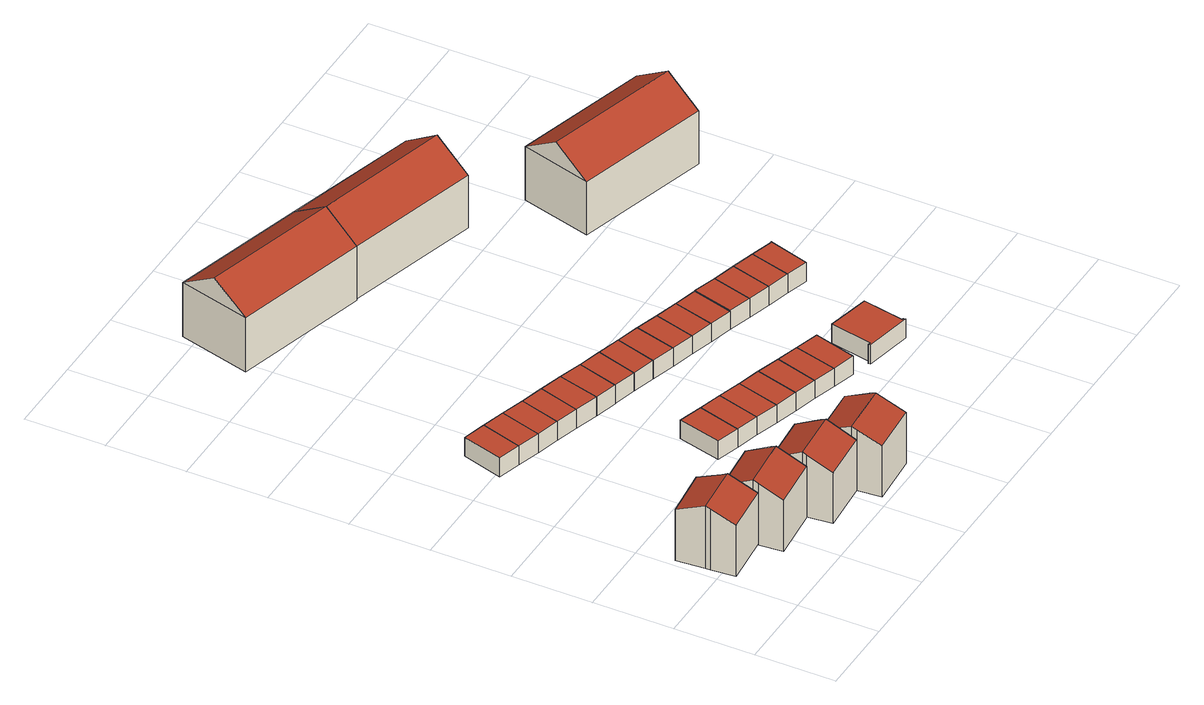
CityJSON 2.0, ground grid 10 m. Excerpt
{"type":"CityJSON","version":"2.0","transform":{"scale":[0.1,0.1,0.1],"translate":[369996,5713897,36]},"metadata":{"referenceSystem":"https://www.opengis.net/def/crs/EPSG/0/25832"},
"CityObjects":{
"building1":{"type":"Building","attributes":{"Geometrietyp2DReferenz":"3000","Gemeindeschluessel":"05513000","function":"31001_1010","roofType":"3100","measuredHeight":8.59,"storeysAboveGround":2},"address":[{"country":"Germany","locality":"Gelsenkirchen","thoroughfareNumber":"56","thoroughfareName":"Im Eichkamp"}],"geometry":[{"type":"Solid","lod":"2","boundaries":[[[[0,1,2,3]],[[4,5,1,0]],[[6,7,5,4]],[[8,9,7,6]],[[10,11,9,8]],[[12,13,11,10]],[[14,15,13,12]],[[3,2,15,14]],[[10,8,6,4,12]],[[0,3,14,12,4]],[[1,5,7,9,11,13,15,2]]]],"semantics":{"surfaces":[{"type":"WallSurface"},{"type":"RoofSurface"},{"type":"GroundSurface"}],"values":[[0,0,0,0,0,0,0,0,1,1,2]]}}]},
"building2":{"type":"Building","attributes":{"Geometrietyp2DReferenz":"3000","Gemeindeschluessel":"05513000","function":"31001_1010","roofType":"3100","measuredHeight":8.69,"storeysAboveGround":2},"address":[{"country":"Germany","locality":"Gelsenkirchen","thoroughfareNumber":"54","thoroughfareName":"Im Eichkamp"}],"geometry":[{"type":"Solid","lod":"2","boundaries":[[[[16,17,18,19]],[[20,21,17,16]],[[22,23,21,20]],[[24,25,23,22]],[[26,27,25,24]],[[28,29,27,26]],[[30,31,29,28]],[[19,18,31,30]],[[24,22,20,16,26]],[[19,30,28,26,16]],[[17,21,23,25,27,29,31,18]]]],"semantics":{"surfaces":[{"type":"WallSurface"},{"type":"RoofSurface"},{"type":"GroundSurface"}],"values":[[0,0,0,0,0,0,0,0,1,1,2]]}}]},
"building3":{"type":"Building","attributes":{"Geometrietyp2DReferenz":"3000","Gemeindeschluessel":"05513000","function":"31001_2463","roofType":"1000","measuredHeight":2.6},"address":[{"country":"Germany","locality":"Gelsenkirchen","thoroughfareNumber":"48","thoroughfareName":"Im Eichkamp"}],"geometry":[{"type":"Solid","lod":"2","boundaries":[[[[32,33,34,35]],[[36,37,33,32]],[[38,39,37,36]],[[35,34,39,38]],[[36,32,35,38]],[[33,37,39,34]]]],"semantics":{"surfaces":[{"type":"WallSurface"},{"type":"RoofSurface"},{"type":"GroundSurface"}],"values":[[0,0,0,0,1,2]]}}]},
"building4":{"type":"Building","attributes":{"Geometrietyp2DReferenz":"3000","Gemeindeschluessel":"05513000","function":"31001_1010","roofType":"3100","measuredHeight":8.69,"storeysAboveGround":2},"address":[{"country":"Germany","locality":"Gelsenkirchen","thoroughfareNumber":"52","thoroughfareName":"Im Eichkamp"}],"geometry":[{"type":"Solid","lod":"2","boundaries":[[[[40,41,42,43]],[[44,45,41,40]],[[46,47,45,44]],[[48,49,47,46]],[[50,51,49,48]],[[52,53,51,50]],[[54,55,53,52]],[[43,42,55,54]],[[50,48,46,44,52]],[[40,43,54,52,44]],[[41,45,47,49,51,53,55,42]]]],"semantics":{"surfaces":[{"type":"WallSurface"},{"type":"RoofSurface"},{"type":"GroundSurface"}],"values":[[0,0,0,0,0,0,0,0,1,1,2]]}}]},
"building5":{"type":"Building","attributes":{"Geometrietyp2DReferenz":"3000","Gemeindeschluessel":"05513000","function":"31001_2463","roofType":"1000","measuredHeight":2.6},"address":[{"country":"Germany","locality":"Gelsenkirchen","thoroughfareNumber":"48","thoroughfareName":"Im Eichkamp"}],"geometry":[{"type":"Solid","lod":"2","boundaries":[[[[56,57,33,32]],[[58,59,57,56]],[[36,37,59,58]],[[32,33,37,36]],[[58,56,32,36]],[[57,59,37,33]]]],"semantics":{"surfaces":[{"type":"WallSurface"},{"type":"RoofSurface"},{"type":"GroundSurface"}],"values":[[0,0,0,0,1,2]]}}]},
"building6":{"type":"Building","attributes":{"Geometrietyp2DReferenz":"3000","Gemeindeschluessel":"05513000","function":"31001_2463","roofType":"1000","measuredHeight":2.6},"address":[{"country":"Germany","locality":"Gelsenkirchen","thoroughfareNumber":"48","thoroughfareName":"Im Eichkamp"}],"geometry":[{"type":"Solid","lod":"2","boundaries":[[[[60,61,57,56]],[[62,63,61,60]],[[58,59,63,62]],[[56,57,59,58]],[[62,60,56,58]],[[61,63,59,57]]]],"semantics":{"surfaces":[{"type":"WallSurface"},{"type":"RoofSurface"},{"type":"GroundSurface"}],"values":[[0,0,0,0,1,2]]}}]},
"building7":{"type":"Building","attributes":{"Geometrietyp2DReferenz":"3000","Gemeindeschluessel":"05513000","function":"31001_1010","roofType":"3100","measuredHeight":8.7,"storeysAboveGround":2},"address":[{"country":"Germany","locality":"Gelsenkirchen","thoroughfareNumber":"50","thoroughfareName":"Im Eichkamp"}],"geometry":[{"type":"Solid","lod":"2","boundaries":[[[[64,65,55,66]],[[67,51,65,64]],[[68,69,51,67]],[[70,71,69,68]],[[72,73,71,70]],[[74,75,73,72]],[[76,77,75,74]],[[66,55,77,76]],[[70,68,67,64,72]],[[66,76,74,72,64]],[[65,51,69,71,73,75,77,55]]]],"semantics":{"surfaces":[{"type":"WallSurface"},{"type":"RoofSurface"},{"type":"GroundSurface"}],"values":[[0,0,0,0,0,0,0,0,1,1,2]]}}]},
"building8":{"type":"Building","attributes":{"Geometrietyp2DReferenz":"3000","Gemeindeschluessel":"05513000","function":"31001_2463","roofType":"1000","measuredHeight":2.49},"address":[{"country":"Germany","locality":"Gelsenkirchen","thoroughfareNumber":"48","thoroughfareName":"Im Eichkamp"}],"geometry":[{"type":"Solid","lod":"2","boundaries":[[[[78,79,80,81]],[[82,83,79,78]],[[84,85,83,82]],[[81,80,85,84]],[[82,78,81,84]],[[79,83,85,80]]]],"semantics":{"surfaces":[{"type":"WallSurface"},{"type":"RoofSurface"},{"type":"GroundSurface"}],"values":[[0,0,0,0,1,2]]}}]},
"building9":{"type":"Building","attributes":{"Geometrietyp2DReferenz":"3000","Gemeindeschluessel":"05513000","function":"31001_2463","roofType":"1000","measuredHeight":2.56},"address":[{"country":"Germany","locality":"Gelsenkirchen","thoroughfareNumber":"48","thoroughfareName":"Im Eichkamp"}],"geometry":[{"type":"Solid","lod":"2","boundaries":[[[[86,87,61,60]],[[88,89,87,86]],[[62,63,89,88]],[[60,61,63,62]],[[88,86,60,62]],[[87,89,63,61]]]],"semantics":{"surfaces":[{"type":"WallSurface"},{"type":"RoofSurface"},{"type":"GroundSurface"}],"values":[[0,0,0,0,1,2]]}}]},
"building10":{"type":"Building","attributes":{"Geometrietyp2DReferenz":"3000","Gemeindeschluessel":"05513000","function":"31001_2463","roofType":"1000","measuredHeight":2.5},"address":[{"country":"Germany","locality":"Gelsenkirchen","thoroughfareNumber":"48","thoroughfareName":"Im Eichkamp"}],"geometry":[{"type":"Solid","lod":"2","boundaries":[[[[90,91,79,78]],[[92,93,91,90]],[[82,83,93,92]],[[78,79,83,82]],[[92,90,78,82]],[[91,93,83,79]]]],"semantics":{"surfaces":[{"type":"WallSurface"},{"type":"RoofSurface"},{"type":"GroundSurface"}],"values":[[0,0,0,0,1,2]]}}]},
"building11":{"type":"Building","attributes":{"Geometrietyp2DReferenz":"3000","Gemeindeschluessel":"05513000","function":"31001_2463","roofType":"1000","measuredHeight":2.59},"address":[{"country":"Germany","locality":"Gelsenkirchen","thoroughfareNumber":"48","thoroughfareName":"Im Eichkamp"}],"geometry":[{"type":"Solid","lod":"2","boundaries":[[[[94,95,87,86]],[[96,97,95,94]],[[88,89,97,96]],[[86,87,89,88]],[[96,94,86,88]],[[95,97,89,87]]]],"semantics":{"surfaces":[{"type":"WallSurface"},{"type":"RoofSurface"},{"type":"GroundSurface"}],"values":[[0,0,0,0,1,2]]}}]},
"building12":{"type":"Building","attributes":{"Geometrietyp2DReferenz":"3000","Gemeindeschluessel":"05513000","function":"31001_2463","roofType":"1000","measuredHeight":2.48},"address":[{"country":"Germany","locality":"Gelsenkirchen","thoroughfareNumber":"48","thoroughfareName":"Im Eichkamp"}],"geometry":[{"type":"Solid","lod":"2","boundaries":[[[[98,99,91,90]],[[100,101,99,98]],[[92,93,101,100]],[[90,91,93,92]],[[100,98,90,92]],[[99,101,93,91]]]],"semantics":{"surfaces":[{"type":"WallSurface"},{"type":"RoofSurface"},{"type":"GroundSurface"}],"values":[[0,0,0,0,1,2]]}}]},
"building13":{"type":"Building","attributes":{"Geometrietyp2DReferenz":"3000","Gemeindeschluessel":"05513000","function":"31001_2463","roofType":"1000","measuredHeight":2.59},"address":[{"country":"Germany","locality":"Gelsenkirchen","thoroughfareNumber":"48","thoroughfareName":"Im Eichkamp"}],"geometry":[{"type":"Solid","lod":"2","boundaries":[[[[102,103,95,94]],[[104,105,103,102]],[[96,97,105,104]],[[94,95,97,96]],[[104,102,94,96]],[[103,105,97,95]]]],"semantics":{"surfaces":[{"type":"WallSurface"},{"type":"RoofSurface"},{"type":"GroundSurface"}],"values":[[0,0,0,0,1,2]]}}]},
"building14":{"type":"Building","attributes":{"Geometrietyp2DReferenz":"3000","Gemeindeschluessel":"05513000","function":"31001_2463","roofType":"1000","measuredHeight":2.47},"address":[{"country":"Germany","locality":"Gelsenkirchen","thoroughfareNumber":"48","thoroughfareName":"Im Eichkamp"}],"geometry":[{"type":"Solid","lod":"2","boundaries":[[[[106,107,99,98]],[[108,109,107,106]],[[100,101,109,108]],[[98,99,101,100]],[[108,106,98,100]],[[107,109,101,99]]]],"semantics":{"surfaces":[{"type":"WallSurface"},{"type":"RoofSurface"},{"type":"GroundSurface"}],"values":[[0,0,0,0,1,2]]}}]},
"building15":{"type":"Building","attributes":{"Geometrietyp2DReferenz":"3000","Gemeindeschluessel":"05513000","function":"31001_2463","roofType":"1000","measuredHeight":2.55},"address":[{"country":"Germany","locality":"Gelsenkirchen","thoroughfareNumber":"48","thoroughfareName":"Im Eichkamp"}],"geometry":[{"type":"Solid","lod":"2","boundaries":[[[[110,111,112,102]],[[113,114,111,110]],[[104,115,114,113]],[[102,112,115,104]],[[113,110,102,104]],[[111,114,115,112]]]],"semantics":{"surfaces":[{"type":"WallSurface"},{"type":"RoofSurface"},{"type":"GroundSurface"}],"values":[[0,0,0,0,1,2]]}}]},
"building16":{"type":"Building","attributes":{"Geometrietyp2DReferenz":"3000","Gemeindeschluessel":"05513000","function":"31001_2463","roofType":"1000","measuredHeight":2.44},"address":[{"country":"Germany","locality":"Gelsenkirchen","thoroughfareNumber":"48","thoroughfareName":"Im Eichkamp"}],"geometry":[{"type":"Solid","lod":"2","boundaries":[[[[116,117,107,106]],[[118,119,117,116]],[[108,109,119,118]],[[106,107,109,108]],[[118,116,106,108]],[[117,119,109,107]]]],"semantics":{"surfaces":[{"type":"WallSurface"},{"type":"RoofSurface"},{"type":"GroundSurface"}],"values":[[0,0,0,0,1,2]]}}]},
"building17":{"type":"Building","attributes":{"Geometrietyp2DReferenz":"3000","Gemeindeschluessel":"05513000","function":"31001_2463","roofType":"1000","measuredHeight":2.55},"address":[{"country":"Germany","locality":"Gelsenkirchen","thoroughfareNumber":"48","thoroughfareName":"Im Eichkamp"}],"geometry":[{"type":"Solid","lod":"2","boundaries":[[[[120,121,111,110]],[[122,123,121,120]],[[113,114,123,122]],[[110,111,114,113]],[[122,120,110,113]],[[121,123,114,111]]]],"semantics":{"surfaces":[{"type":"WallSurface"},{"type":"RoofSurface"},{"type":"GroundSurface"}],"values":[[0,0,0,0,1,2]]}}]},
"building18":{"type":"Building","attributes":{"Geometrietyp2DReferenz":"3000","Gemeindeschluessel":"05513000","function":"31001_1010","roofType":"3100","measuredHeight":10.53,"storeysAboveGround":2},"address":[{"country":"Germany","locality":"Gelsenkirchen","thoroughfareNumber":"7","thoroughfareName":"Dachsweg"}],"geometry":[{"type":"Solid","lod":"2","boundaries":[[[[124,125,126,127]],[[128,129,125,124]],[[130,131,129,128]],[[127,126,131,130]],[[124,132,128]],[[130,133,127]],[[127,133,132,124]],[[128,132,133,130]],[[125,129,131,126]]]],"semantics":{"surfaces":[{"type":"WallSurface"},{"type":"RoofSurface"},{"type":"GroundSurface"}],"values":[[0,0,0,0,0,0,1,1,2]]}}]},
"building19":{"type":"Building","attributes":{"Geometrietyp2DReferenz":"3000","Gemeindeschluessel":"05513000","function":"31001_2463","roofType":"1000","measuredHeight":2.49},"address":[{"country":"Germany","locality":"Gelsenkirchen","thoroughfareNumber":"48","thoroughfareName":"Im Eichkamp"}],"geometry":[{"type":"Solid","lod":"2","boundaries":[[[[134,135,117,116]],[[136,137,135,134]],[[118,119,137,136]],[[116,117,119,118]],[[136,134,116,118]],[[135,137,119,117]]]],"semantics":{"surfaces":[{"type":"WallSurface"},{"type":"RoofSurface"},{"type":"GroundSurface"}],"values":[[0,0,0,0,1,2]]}}]},
"building20":{"type":"Building","attributes":{"Geometrietyp2DReferenz":"3000","Gemeindeschluessel":"05513000","function":"31001_2463","roofType":"1000","measuredHeight":2.53},"address":[{"country":"Germany","locality":"Gelsenkirchen","thoroughfareNumber":"48","thoroughfareName":"Im Eichkamp"}],"geometry":[{"type":"Solid","lod":"2","boundaries":[[[[138,139,121,120]],[[140,141,139,138]],[[122,123,141,140]],[[120,121,123,122]],[[140,138,120,122]],[[139,141,123,121]]]],"semantics":{"surfaces":[{"type":"WallSurface"},{"type":"RoofSurface"},{"type":"GroundSurface"}],"values":[[0,0,0,0,1,2]]}}]},
"building21":{"type":"Building","attributes":{"Geometrietyp2DReferenz":"3000","Gemeindeschluessel":"05513000","function":"31001_2463","roofType":"1000","measuredHeight":2.49},"address":[{"country":"Germany","locality":"Gelsenkirchen","thoroughfareNumber":"48","thoroughfareName":"Im Eichkamp"}],"geometry":[{"type":"Solid","lod":"2","boundaries":[[[[142,143,135,134]],[[144,145,143,142]],[[136,137,145,144]],[[134,135,137,136]],[[144,142,134,136]],[[143,145,137,135]]]],"semantics":{"surfaces":[{"type":"WallSurface"},{"type":"RoofSurface"},{"type":"GroundSurface"}],"values":[[0,0,0,0,1,2]]}}]},
"building22":{"type":"Building","attributes":{"Geometrietyp2DReferenz":"3000","Gemeindeschluessel":"05513000","function":"31001_2463","roofType":"1000","measuredHeight":2.49},"address":[{"country":"Germany","locality":"Gelsenkirchen","thoroughfareNumber":"48","thoroughfareName":"Im Eichkamp"}],"geometry":[{"type":"Solid","lod":"2","boundaries":[[[[146,147,139,138]],[[148,149,147,146]],[[140,141,149,148]],[[138,139,141,140]],[[148,146,138,140]],[[147,149,141,139]]]],"semantics":{"surfaces":[{"type":"WallSurface"},{"type":"RoofSurface"},{"type":"GroundSurface"}],"values":[[0,0,0,0,1,2]]}}]},
"building23":{"type":"Building","attributes":{"Geometrietyp2DReferenz":"3000","Gemeindeschluessel":"05513000","function":"31001_2463","roofType":"1000","measuredHeight":2.48},"address":[{"country":"Germany","locality":"Gelsenkirchen","thoroughfareNumber":"48","thoroughfareName":"Im Eichkamp"}],"geometry":[{"type":"Solid","lod":"2","boundaries":[[[[150,151,147,146]],[[152,153,151,150]],[[148,149,153,152]],[[146,147,149,148]],[[152,150,146,148]],[[151,153,149,147]]]],"semantics":{"surfaces":[{"type":"WallSurface"},{"type":"RoofSurface"},{"type":"GroundSurface"}],"values":[[0,0,0,0,1,2]]}}]},
"building24":{"type":"Building","attributes":{"Geometrietyp2DReferenz":"3000","Gemeindeschluessel":"05513000","function":"31001_2463","roofType":"1000","measuredHeight":2.49},"address":[{"country":"Germany","locality":"Gelsenkirchen","thoroughfareNumber":"48","thoroughfareName":"Im Eichkamp"}],"geometry":[{"type":"Solid","lod":"2","boundaries":[[[[154,155,151,150]],[[156,157,155,154]],[[152,153,157,156]],[[150,151,153,152]],[[156,154,150,152]],[[155,157,153,151]]]],"semantics":{"surfaces":[{"type":"WallSurface"},{"type":"RoofSurface"},{"type":"GroundSurface"}],"values":[[0,0,0,0,1,2]]}}]},
"building25":{"type":"Building","attributes":{"Geometrietyp2DReferenz":"3000","Gemeindeschluessel":"05513000","function":"31001_2523","roofType":"1000","measuredHeight":2.59},"address":[{"country":"Germany","locality":"Gelsenkirchen","thoroughfareNumber":"48","thoroughfareName":"Im Eichkamp"}],"geometry":[{"type":"Solid","lod":"2","boundaries":[[[[158,159,160,161]],[[162,163,159,158]],[[164,165,163,162]],[[166,167,165,164]],[[168,169,167,166]],[[170,171,169,168]],[[172,173,171,170]],[[161,160,173,172]],[[170,168,166,164,162,158,161,172]],[[159,163,165,167,169,171,173,160]]]],"semantics":{"surfaces":[{"type":"WallSurface"},{"type":"RoofSurface"},{"type":"GroundSurface"}],"values":[[0,0,0,0,0,0,0,0,1,2]]}}]},
"building26":{"type":"Building","attributes":{"Geometrietyp2DReferenz":"3000","Gemeindeschluessel":"05513000","function":"31001_2463","roofType":"1000","measuredHeight":2.57},"address":[{"country":"Germany","locality":"Gelsenkirchen","thoroughfareNumber":"48","thoroughfareName":"Im Eichkamp"}],"geometry":[{"type":"Solid","lod":"2","boundaries":[[[[174,175,155,176]],[[177,178,175,174]],[[179,157,178,177]],[[176,155,157,179]],[[177,174,176,179]],[[175,178,157,155]]]],"semantics":{"surfaces":[{"type":"WallSurface"},{"type":"RoofSurface"},{"type":"GroundSurface"}],"values":[[0,0,0,0,1,2]]}}]},
"building27":{"type":"Building","attributes":{"Geometrietyp2DReferenz":"3000","Gemeindeschluessel":"05513000","function":"31001_2463","roofType":"1000","measuredHeight":2.64},"address":[{"country":"Germany","locality":"Gelsenkirchen","thoroughfareNumber":"48","thoroughfareName":"Im Eichkamp"}],"geometry":[{"type":"Solid","lod":"2","boundaries":[[[[180,181,175,174]],[[182,183,181,180]],[[177,178,183,182]],[[174,175,178,177]],[[182,180,174,177]],[[181,183,178,175]]]],"semantics":{"surfaces":[{"type":"WallSurface"},{"type":"RoofSurface"},{"type":"GroundSurface"}],"values":[[0,0,0,0,1,2]]}}]},
"building28":{"type":"Building","attributes":{"Geometrietyp2DReferenz":"3000","Gemeindeschluessel":"05513000","function":"31001_1010","roofType":"3100","measuredHeight":10.33,"storeysAboveGround":2},"address":[{"country":"Germany","locality":"Gelsenkirchen","thoroughfareNumber":"5","thoroughfareName":"Dachsweg"}],"geometry":[{"type":"Solid","lod":"2","boundaries":[[[[184,185,186,124]],[[187,188,185,184]],[[128,189,188,187]],[[124,186,189,128]],[[184,190,187]],[[128,132,124]],[[124,132,190,184]],[[187,190,132,128]],[[185,188,189,186]]]],"semantics":{"surfaces":[{"type":"WallSurface"},{"type":"RoofSurface"},{"type":"GroundSurface"}],"values":[[0,0,0,0,0,0,1,1,2]]}}]},
"building29":{"type":"Building","attributes":{"Geometrietyp2DReferenz":"3000","Gemeindeschluessel":"05513000","function":"31001_2463","roofType":"1000","measuredHeight":2.64},"address":[{"country":"Germany","locality":"Gelsenkirchen","thoroughfareNumber":"48","thoroughfareName":"Im Eichkamp"}],"geometry":[{"type":"Solid","lod":"2","boundaries":[[[[191,192,181,180]],[[193,194,192,191]],[[182,183,194,193]],[[180,181,183,182]],[[193,191,180,182]],[[192,194,183,181]]]],"semantics":{"surfaces":[{"type":"WallSurface"},{"type":"RoofSurface"},{"type":"GroundSurface"}],"values":[[0,0,0,0,1,2]]}}]},
"building30":{"type":"Building","attributes":{"Geometrietyp2DReferenz":"3000","Gemeindeschluessel":"05513000","function":"31001_2463","roofType":"1000","measuredHeight":2.62},"address":[{"country":"Germany","locality":"Gelsenkirchen","thoroughfareNumber":"48","thoroughfareName":"Im Eichkamp"}],"geometry":[{"type":"Solid","lod":"2","boundaries":[[[[195,196,192,191]],[[197,198,196,195]],[[199,200,198,197]],[[193,194,200,199]],[[191,192,194,193]],[[199,197,195,191,193]],[[196,198,200,194,192]]]],"semantics":{"surfaces":[{"type":"WallSurface"},{"type":"RoofSurface"},{"type":"GroundSurface"}],"values":[[0,0,0,0,0,1,2]]}}]},
"building31":{"type":"Building","attributes":{"Geometrietyp2DReferenz":"3000","Gemeindeschluessel":"05513000","function":"31001_1010","roofType":"3100","measuredHeight":10.47,"storeysAboveGround":2},"address":[{"country":"Germany","locality":"Gelsenkirchen","thoroughfareNumber":"3","thoroughfareName":"Dachsweg"}],"geometry":[{"type":"Solid","lod":"2","boundaries":[[[[201,202,203,204]],[[205,206,202,201]],[[207,208,206,205]],[[204,203,208,207]],[[201,209,205]],[[207,210,204]],[[204,210,209,201]],[[205,209,210,207]],[[202,206,208,203]]]],"semantics":{"surfaces":[{"type":"WallSurface"},{"type":"RoofSurface"},{"type":"GroundSurface"}],"values":[[0,0,0,0,0,0,1,1,2]]}}]}
},
"vertices":[
[11,113,86],[11,113,3],[14,83,3],[14,83,73],[11,119,89],[11,119,3],[8,155,73],[8,155,3],[70,162,73],[70,162,3],[72,131,86],[72,131,3],[73,125,89],[73,125,3],[76,89,73],[76,89,3],
[76,95,89],[76,95,2],[76,89,2],[76,89,86],[72,131,72],[72,131,2],[137,137,72],[137,137,2],[140,107,87],[140,107,2],[141,101,89],[141,101,2],[144,65,72],[144,65,2],[79,59,72],[79,59,2],
[91,435,32],[91,435,6],[62,443,6],[62,443,32],[76,384,32],[76,384,6],[47,392,32],[47,392,6],
[144,65,87],[144,65,3],[147,34,3],[147,34,72],[144,70,90],[144,70,3],[140,107,72],[140,107,3],[205,112,72],[205,112,3],[208,82,87],[208,82,3],[208,75,90],[208,75,3],[211,39,72],[211,39,3],
[120,427,32],[120,427,6],[105,375,32],[105,375,6],
[149,418,32],[149,418,6],[134,367,32],[134,367,6],
[211,45,89],[211,45,3],[211,39,86],[208,82,73],[273,87,73],[273,87,3],[275,57,87],[275,57,3],[276,50,89],[276,50,3],[279,14,73],[279,14,3],[214,9,73],[214,9,3],
[229,241,32],[229,241,7],[199,250,7],[199,250,32],[214,187,32],[214,187,7],[185,196,32],[185,196,7],
[178,410,32],[178,410,6],[163,359,32],[163,359,6],
[258,233,32],[258,233,7],[243,179,32],[243,179,7],
[207,402,32],[207,402,6],[193,350,32],[193,350,6],
[287,224,32],[287,224,7],[272,170,32],[272,170,7],
[236,393,32],[236,393,6],[221,342,32],[221,342,6],
[316,216,32],[316,216,7],[301,162,32],[301,162,7],
[265,385,32],[265,385,7],[236,393,7],[250,334,32],[250,334,7],[221,342,7],
[345,207,32],[345,207,7],[330,154,32],[330,154,7],
[294,377,32],[294,377,7],[279,326,32],[279,326,7],
[274,765,82],[274,765,8],[105,813,8],[105,813,82],[251,676,82],[251,676,8],[81,723,82],[81,723,8],[263,720,113],[93,768,113],
[373,199,32],[373,199,7],[359,145,32],[359,145,7],
[323,369,32],[323,369,7],[309,317,32],[309,317,7],
[403,190,32],[403,190,7],[388,137,32],[388,137,7],
[352,360,32],[352,360,7],[338,309,32],[338,309,7],
[381,352,32],[381,352,7],[367,301,32],[367,301,7],
[410,344,32],[410,344,7],[396,293,32],[396,293,7],
[416,131,33],[416,131,7],[413,132,7],[413,132,33],[427,184,33],[427,184,7],[480,172,33],[480,172,7],[470,120,33],[470,120,7],[472,120,33],[472,120,7],[472,117,33],[472,117,7],[413,129,33],[413,129,7],
[439,335,33],[439,335,7],[410,344,33],[425,284,33],[425,284,7],[396,293,33],
[468,327,33],[468,327,7],[454,276,33],[454,276,7],
[443,717,82],[443,717,10],[274,765,10],[420,628,82],[420,628,10],[251,676,10],[432,673,113],
[497,319,33],[497,319,7],[483,268,33],[483,268,7],
[524,311,33],[524,311,7],[526,311,33],[526,311,7],[511,260,33],[511,260,7],
[662,549,83],[662,549,10],[493,597,10],[493,597,83],[638,460,83],[638,460,10],[469,508,83],[469,508,10],[650,504,114],[481,552,114]
]}
